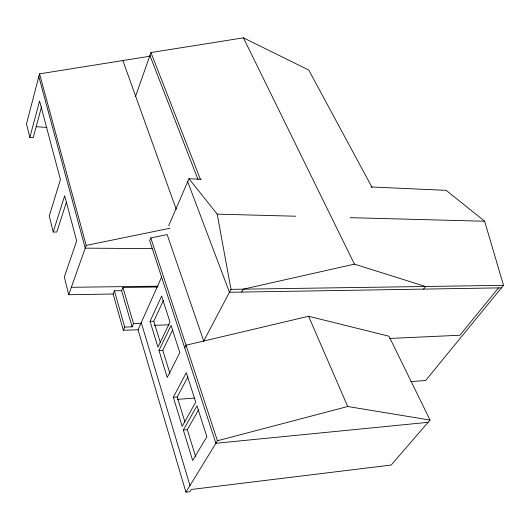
<?xml version="1.0" encoding="UTF-8"?>
<svg xmlns="http://www.w3.org/2000/svg" width="530" height="530" viewBox="0 0 530 530"><rect width="100%" height="100%" fill="white"/><g stroke="black" fill="none" stroke-linecap="round" stroke-linejoin="round"><path stroke-width="0.79" d="M150.46 56.127L39.538 73.862L26.5 123.861L29.846 137.416L33.211 137.628L41.539 106.802M29.846 137.416L39.578 100.992L60.42 179.644L49.25 215.968L53.205 231.988L56.816 232.047L66.389 202.149M53.205 231.988L64.68 195.736L76.671 240.984L64.316 276.965L68.701 294.733L113.095 294.017L114.394 290.791L121.615 290.685L122.947 287.452L157.629 287.002M135.441 96.672L150.957 52.549L243.436 37.842L308.765 70.053L372.06 187.381M68.701 294.733L86.198 245.416L39.538 73.862M203.719 341.042L167.155 234.571L150.792 237.95L149.672 240.633L215.902 443.272L428.081 422.33M161.59 277.104L138.052 329.759L123.357 330.276L124.729 327.089L114.394 290.791M168.699 225.74L188.965 178.723L201.367 179.286M124.729 327.089L132.129 326.838L133.534 323.638L122.947 287.452M150.063 321.372L161.617 296.051L169.984 322.055L157.96 347.163L150.063 321.372L153.786 321.26L163.373 300.444M158.967 350.462L171.057 325.38L179.829 352.642L167.242 377.473L158.967 350.462L162.763 350.284L172.787 329.667M184.705 347.826L186.037 345.216L308.586 316.271L388.967 336.212L430.035 420.065L391.186 465.029L191.277 489.481L189.925 491.661L185.924 492.158L138.052 329.759M173.31 397.295L186.282 372.683L195.729 402.045L182.201 426.319L173.31 397.295L177.212 397.016L187.965 376.777M203.606 341.254L231 289.347L217.194 214.14L188.965 178.723M241.68 292.07L243.25 289.161L354.431 264.145L425.524 286.491L423.596 289.108M183.34 430.035L196.941 405.808L206.879 436.693L192.668 460.517L183.34 430.035L187.315 429.678L198.591 409.763M185.924 492.158L217.432 440.775L347.713 406.503L430.035 420.065M498.485 287.889L459.908 335.238L389.689 338.451M370.907 186.957L446.167 190.356L484.645 221.242L503.5 285.345L425.669 380.494L410.876 381.567M86.198 245.416L170.05 228.225M177.305 399.362L194.45 398.109M154.117 325.307L169.004 324.817M133.534 323.638L140.894 323.399M501.459 287.843L229.457 292.269L187.68 181.704M231 289.347L503.5 285.345M71.345 287.286L158.019 286.207M152.09 248.643L85.231 248.146L38.822 76.605M217.194 214.14L295.614 216.22M350.098 217.671L484.645 221.242M36.159 126.716L46.885 127.439M243.436 37.842L354.431 264.145M308.586 316.271L347.713 406.503M150.957 52.549L200.565 179.723M149.924 55.498L198.041 179.564M122.854 60.539L176.271 209.376M150.792 237.95L217.432 440.775M153.786 321.26L160.298 342.314M162.763 350.284L169.905 373.385M177.212 397.016L184.957 422.059M187.315 429.678L195.749 456.966M141.252 322.604L189.972 485.553M121.615 290.685L132.129 326.838M113.095 294.017L123.357 330.276"/></g></svg>
